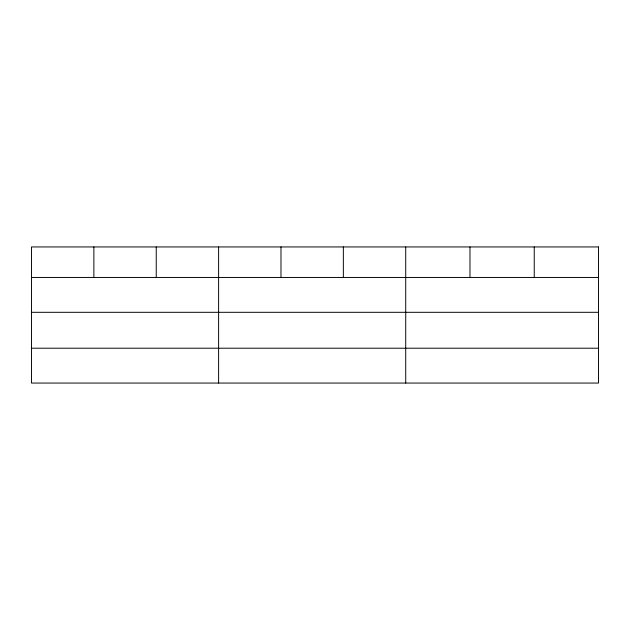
<?xml version="1.0" encoding="UTF-8"?>
<svg xmlns="http://www.w3.org/2000/svg" width="630" height="630" viewBox="0 0 630 630"><rect width="100%" height="100%" fill="white"/><g stroke="black" fill="none" stroke-linecap="round" stroke-linejoin="round"><path stroke-width="0.94" d="M31.5 277.46L598.5 277.46M31.5 312.307L598.5 312.307M31.5 348.209L598.5 348.209M534.24 246.944L534.24 277.46M469.98 246.944L469.98 277.46M405.72 246.944L405.72 383.056M343.35 246.944L343.35 277.46M280.98 246.944L280.98 277.46M218.61 246.944L218.61 383.056M156.24 246.944L156.24 277.46M93.87 246.944L93.87 277.46M598.5 246.944L31.5 246.944L31.5 383.056L598.5 383.056L598.5 246.944"/></g></svg>
